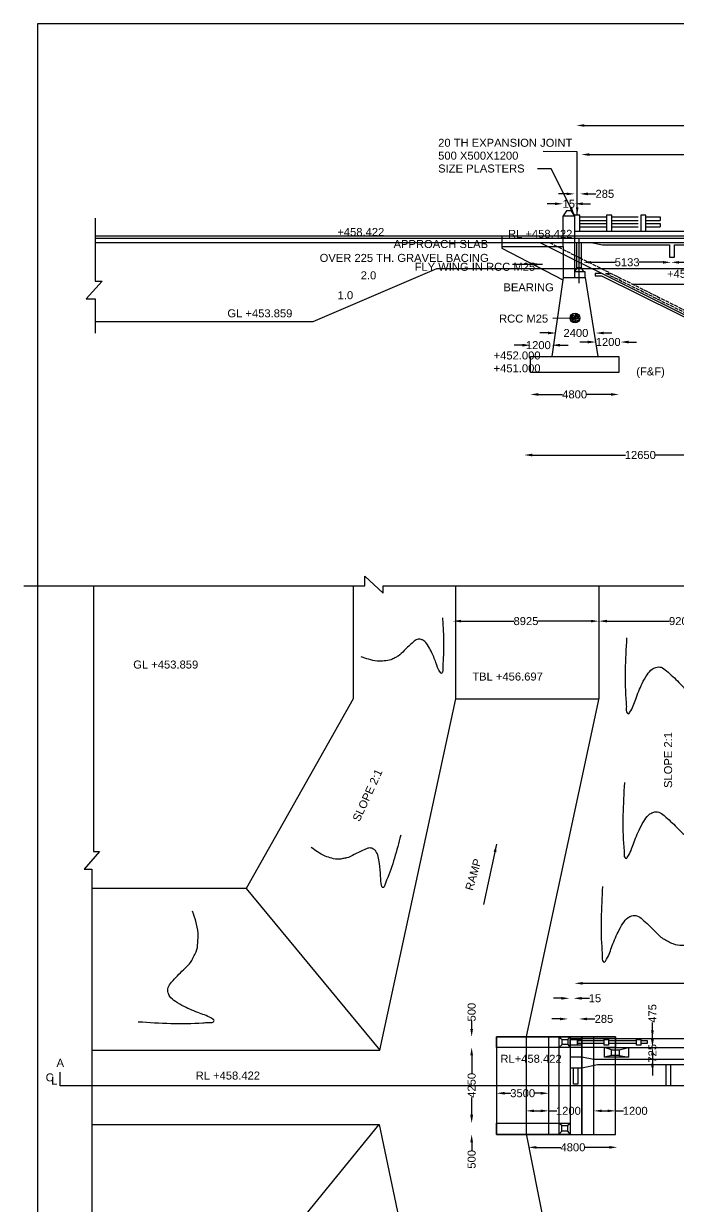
# Model space of a CAD drawing. Header units: millimetres. Extents: x 5124 to 2388300, y 2311 to 44316435.
# Drawn here: x 2378708 to 2380752, y 44312740 to 44316435 of the extents above; entities that cross this region are included whole.
import ezdxf

# ---------------------------------------------------------------- set-up
doc = ezdxf.new("R2010")
doc.units = ezdxf.units.MM
doc.header["$MEASUREMENT"] = 0
doc.linetypes.add('ACAD_ISO02W100', pattern=[15, 12, -3])
doc.layers.add('DRAWING', color=2, linetype='Continuous')
doc.layers.add('TEXT', color=7, linetype='Continuous')
doc.styles.get("Standard").update_dxf_attribs({"font": 'arial.ttf', "height": 25})
doc.dimstyles.get("Standard").update_dxf_attribs({"dimtxt": 25, "dimasz": 25, "dimexe": 0.18, "dimexo": 0.0625, "dimgap": 0.09, "dimtad": 0, "dimdec": 0, "dimzin": 0, "dimdsep": 46, "dimtxsty": 'Standard', "dimcen": 0.09, "dimse1": 1, "dimse2": 1, "dimadec": 0, "dimazin": 0, "dimtfac": 1, "dimtdec": 0, "dimtofl": 0, "dimtmove": 0, "dimatfit": 3, "dimfxl": 1, "dimtolj": 1, "dimtzin": 0, "dimarcsym": 0})

# ---------------------------------------------------------------- blocks, each defined once
blk = doc.blocks.new('*D53')
at = {"layer": 'Defpoints', "color": 0, "transparency": 16777216}
for p in [(2380290, 44315345.7), (2380566.8, 44315345.7), (2380566.8, 44315277)]:
    blk.add_point(p, dxfattribs=at)
at = {"layer": 'TEXT', "color": 0, "lineweight": -2, "transparency": 16777216}
for p, q in [((2380315, 44315277), (2380390.5, 44315277)), ((2380541.8, 44315277), (2380466.3, 44315277))]:
    blk.add_line(p, q, dxfattribs=at)
at = {"layer": 'TEXT', "color": 0, "transparency": 16777216}
for points in [[(2380315, 44315281.1), (2380315, 44315272.8), (2380290, 44315277)], [(2380541.8, 44315281.1), (2380541.8, 44315272.8), (2380566.8, 44315277)]]:
    blk.add_solid(points, dxfattribs=at)
at = {"layer": 'TEXT', "color": 0, "transparency": 16777216, "insert": (2380428.4, 44315277), "char_height": 25, "attachment_point": 5}
blk.add_mtext('\\A1;4800', dxfattribs=at)
blk = doc.blocks.new('*D54')
at = {"layer": 'Defpoints', "color": 0, "transparency": 16777216}
for p in [(2380357.6, 44315430.8), (2380290, 44315395.5), (2380357.6, 44315395.9)]:
    blk.add_point(p, dxfattribs=at)
at = {"layer": 'TEXT', "color": 0, "lineweight": -2, "transparency": 16777216}
for p, q in [((2380265, 44315430.8), (2380240, 44315430.8)), ((2380382.6, 44315430.8), (2380407.6, 44315430.8))]:
    blk.add_line(p, q, dxfattribs=at)
at = {"layer": 'TEXT', "color": 0, "transparency": 16777216}
for points in [[(2380265, 44315435), (2380265, 44315426.6), (2380290, 44315430.8)], [(2380382.6, 44315435), (2380382.6, 44315426.6), (2380357.6, 44315430.8)]]:
    blk.add_solid(points, dxfattribs=at)
at = {"layer": 'TEXT', "color": 0, "transparency": 16777216, "insert": (2380315, 44315430.8), "char_height": 25, "attachment_point": 5}
blk.add_mtext('\\A1;1200', dxfattribs=at)
blk = doc.blocks.new('*D55')
at = {"layer": 'Defpoints', "color": 0, "transparency": 16777216}
for p in [(2380494.4, 44315468.9), (2380370.1, 44315428.7), (2380494.4, 44315432.8)]:
    blk.add_point(p, dxfattribs=at)
at = {"layer": 'TEXT', "color": 0, "lineweight": -2, "transparency": 16777216}
for p, q in [((2380345.1, 44315468.9), (2380320.1, 44315468.9)), ((2380519.4, 44315468.9), (2380544.4, 44315468.9))]:
    blk.add_line(p, q, dxfattribs=at)
at = {"layer": 'TEXT', "color": 0, "transparency": 16777216}
for points in [[(2380345.1, 44315473), (2380345.1, 44315464.7), (2380370.1, 44315468.9)], [(2380519.4, 44315473), (2380519.4, 44315464.7), (2380494.4, 44315468.9)]]:
    blk.add_solid(points, dxfattribs=at)
at = {"layer": 'TEXT', "color": 0, "transparency": 16777216, "insert": (2380432.3, 44315468.9), "char_height": 25, "attachment_point": 5}
blk.add_mtext('\\A1;2400', dxfattribs=at)
blk = doc.blocks.new('*D56')
at = {"layer": 'Defpoints', "color": 0, "transparency": 16777216}
for p in [(2380494.4, 44315432.8), (2380571.5, 44315440.7), (2380571.5, 44315432.4)]:
    blk.add_point(p, dxfattribs=at)
at = {"layer": 'TEXT', "color": 0, "lineweight": -2, "transparency": 16777216}
for p, q in [((2380469.4, 44315440.7), (2380444.4, 44315440.7)), ((2380596.5, 44315440.7), (2380621.5, 44315440.7))]:
    blk.add_line(p, q, dxfattribs=at)
at = {"layer": 'TEXT', "color": 0, "transparency": 16777216}
for points in [[(2380469.4, 44315444.9), (2380469.4, 44315436.5), (2380494.4, 44315440.7)], [(2380596.5, 44315444.9), (2380596.5, 44315436.5), (2380571.5, 44315440.7)]]:
    blk.add_solid(points, dxfattribs=at)
at = {"layer": 'TEXT', "color": 0, "transparency": 16777216, "insert": (2380533, 44315440.7), "char_height": 25, "attachment_point": 5}
blk.add_mtext('\\A1;1200', dxfattribs=at)
blk = doc.blocks.new('*D57')
at = {"layer": 'Defpoints', "color": 0, "transparency": 16777216}
for p in [(2380428, 44315872.6), (2380392.3, 44315835.4), (2380428, 44315836.8)]:
    blk.add_point(p, dxfattribs=at)
at = {"layer": 'TEXT', "color": 0, "lineweight": -2, "transparency": 16777216}
for p, q in [((2380367.3, 44315872.6), (2380342.3, 44315872.6)), ((2380453, 44315872.6), (2380478, 44315872.6))]:
    blk.add_line(p, q, dxfattribs=at)
at = {"layer": 'TEXT', "color": 0, "transparency": 16777216}
for points in [[(2380367.3, 44315876.8), (2380367.3, 44315868.5), (2380392.3, 44315872.6)], [(2380453, 44315876.8), (2380453, 44315868.5), (2380428, 44315872.6)]]:
    blk.add_solid(points, dxfattribs=at)
at = {"layer": 'TEXT', "color": 0, "transparency": 16777216, "insert": (2380410.1, 44315872.6), "char_height": 25, "attachment_point": 5}
blk.add_mtext('\\A1;15', dxfattribs=at)
blk = doc.blocks.new('*D58')
at = {"layer": 'Defpoints', "color": 0, "transparency": 16777216}
for p in [(2380444.6, 44315903.5), (2380428, 44315835.4), (2380444.6, 44315836.8)]:
    blk.add_point(p, dxfattribs=at)
at = {"layer": 'TEXT', "color": 0, "lineweight": -2, "transparency": 16777216}
for p, q in [((2380403, 44315903.5), (2380378, 44315903.5)), ((2380469.6, 44315903.5), (2380494.6, 44315903.5))]:
    blk.add_line(p, q, dxfattribs=at)
at = {"layer": 'TEXT', "color": 0, "transparency": 16777216}
for points in [[(2380403, 44315907.7), (2380403, 44315899.3), (2380428, 44315903.5)], [(2380469.6, 44315907.7), (2380469.6, 44315899.3), (2380444.6, 44315903.5)]]:
    blk.add_solid(points, dxfattribs=at)
at = {"layer": 'TEXT', "color": 0, "transparency": 16777216, "insert": (2380522.6, 44315903.5), "char_height": 25, "attachment_point": 5}
blk.add_mtext('\\A1;285', dxfattribs=at)
blk = doc.blocks.new('*D59')
at = {"layer": 'Defpoints', "color": 0, "transparency": 16777216}
for p in [(2380454.8, 44315692.2), (2380729.6, 44315692.2), (2380729.6, 44315689.7)]:
    blk.add_point(p, dxfattribs=at)
at = {"layer": 'TEXT', "color": 0, "lineweight": -2, "transparency": 16777216}
for p, q in [((2380479.8, 44315689.7), (2380554.8, 44315689.7)), ((2380704.6, 44315689.7), (2380629.6, 44315689.7))]:
    blk.add_line(p, q, dxfattribs=at)
at = {"layer": 'TEXT', "color": 0, "transparency": 16777216}
for points in [[(2380479.8, 44315693.8), (2380479.8, 44315685.5), (2380454.8, 44315689.7)], [(2380704.6, 44315693.8), (2380704.6, 44315685.5), (2380729.6, 44315689.7)]]:
    blk.add_solid(points, dxfattribs=at)
at = {"layer": 'TEXT', "color": 0, "transparency": 16777216, "insert": (2380592.2, 44315689.7), "char_height": 25, "attachment_point": 5}
blk.add_mtext('\\A1;5133', dxfattribs=at)
blk = doc.blocks.new('*D60')
at = {"layer": 'Defpoints', "color": 0, "transparency": 16777216}
for p in [(2380729.6, 44315689.7), (2381022.9, 44315689.7), (2381022.9, 44315689.7)]:
    blk.add_point(p, dxfattribs=at)
at = {"layer": 'TEXT', "color": 0, "lineweight": -2, "transparency": 16777216}
for p, q in [((2380754.6, 44315689.7), (2380838.8, 44315689.7)), ((2380997.9, 44315689.7), (2380913.6, 44315689.7))]:
    blk.add_line(p, q, dxfattribs=at)
at = {"layer": 'TEXT', "color": 0, "transparency": 16777216}
for points in [[(2380754.6, 44315693.8), (2380754.6, 44315685.5), (2380729.6, 44315689.7)], [(2380997.9, 44315693.8), (2380997.9, 44315685.5), (2381022.9, 44315689.7)]]:
    blk.add_solid(points, dxfattribs=at)
at = {"layer": 'TEXT', "color": 0, "transparency": 16777216, "insert": (2380876.2, 44315689.7), "char_height": 25, "attachment_point": 5}
blk.add_mtext('\\A1;5133', dxfattribs=at)
blk = doc.blocks.new('*D67')
at = {"layer": 'Defpoints', "color": 0, "transparency": 16777216}
for p in [(2380434, 44316111.4), (2382227.3, 44316117.3), (2382227.3, 44316111.4)]:
    blk.add_point(p, dxfattribs=at)
at = {"layer": 'TEXT', "color": 0, "lineweight": -2, "transparency": 16777216}
for p, q in [((2380459, 44316117.3), (2381283.6, 44316117.3)), ((2382202.3, 44316117.3), (2381377.8, 44316117.3))]:
    blk.add_line(p, q, dxfattribs=at)
at = {"layer": 'TEXT', "color": 0, "transparency": 16777216}
for points in [[(2380459, 44316121.4), (2380459, 44316113.1), (2380434, 44316117.3)], [(2382202.3, 44316121.4), (2382202.3, 44316113.1), (2382227.3, 44316117.3)]]:
    blk.add_solid(points, dxfattribs=at)
at = {"layer": 'TEXT', "color": 0, "transparency": 16777216, "insert": (2381330.7, 44316117.3), "char_height": 25, "attachment_point": 5}
blk.add_mtext('\\A1;32000', dxfattribs=at)
blk = doc.blocks.new('*D68')
at = {"layer": 'Defpoints', "color": 0, "transparency": 16777216}
for p in [(2380449.4, 44316026.1), (2381319.3, 44316026.4), (2381319.3, 44316026.1)]:
    blk.add_point(p, dxfattribs=at)
at = {"layer": 'TEXT', "color": 0, "lineweight": -2, "transparency": 16777216}
for p, q in [((2380474.4, 44316026.4), (2380838.4, 44316026.4)), ((2381294.3, 44316026.4), (2380930.3, 44316026.4))]:
    blk.add_line(p, q, dxfattribs=at)
at = {"layer": 'TEXT', "color": 0, "transparency": 16777216}
for points in [[(2380474.4, 44316030.6), (2380474.4, 44316022.2), (2380449.4, 44316026.4)], [(2381294.3, 44316030.6), (2381294.3, 44316022.2), (2381319.3, 44316026.4)]]:
    blk.add_solid(points, dxfattribs=at)
at = {"layer": 'TEXT', "color": 0, "transparency": 16777216, "insert": (2380884.3, 44316026.4), "char_height": 25, "attachment_point": 5}
blk.add_mtext('\\A1;15400', dxfattribs=at)
blk = doc.blocks.new('*D76')
at = {"layer": 'Defpoints', "color": 0, "transparency": 16777216}
for p in [(2380270.9, 44315086.6), (2380995.8, 44315087.7), (2380995.8, 44315086.6)]:
    blk.add_point(p, dxfattribs=at)
at = {"layer": 'TEXT', "color": 0, "lineweight": -2, "transparency": 16777216}
for p, q in [((2380295.9, 44315087.7), (2380587.5, 44315087.7)), ((2380970.8, 44315087.7), (2380679.3, 44315087.7))]:
    blk.add_line(p, q, dxfattribs=at)
at = {"layer": 'TEXT', "color": 0, "transparency": 16777216}
for points in [[(2380295.9, 44315091.9), (2380295.9, 44315083.5), (2380270.9, 44315087.7)], [(2380970.8, 44315091.9), (2380970.8, 44315083.5), (2380995.8, 44315087.7)]]:
    blk.add_solid(points, dxfattribs=at)
at = {"layer": 'TEXT', "color": 0, "transparency": 16777216, "insert": (2380633.4, 44315087.7), "char_height": 25, "attachment_point": 5}
blk.add_mtext('\\A1;12650', dxfattribs=at)
blk = doc.blocks.new('*D88')
at = {"layer": 'Defpoints', "color": 0, "transparency": 16777216}
for p in [(2380048.4, 44314578.7), (2380504.2, 44314578.7), (2380504.2, 44314568.7)]:
    blk.add_point(p, dxfattribs=at)
at = {"layer": 'TEXT', "color": 0, "lineweight": -2, "transparency": 16777216}
for p, q in [((2380073.4, 44314568.7), (2380238.8, 44314568.7)), ((2380479.2, 44314568.7), (2380313.8, 44314568.7))]:
    blk.add_line(p, q, dxfattribs=at)
at = {"layer": 'TEXT', "color": 0, "transparency": 16777216}
for points in [[(2380073.4, 44314572.9), (2380073.4, 44314564.6), (2380048.4, 44314568.7)], [(2380479.2, 44314572.9), (2380479.2, 44314564.6), (2380504.2, 44314568.7)]]:
    blk.add_solid(points, dxfattribs=at)
at = {"layer": 'TEXT', "color": 0, "transparency": 16777216, "insert": (2380276.3, 44314568.7), "char_height": 25, "attachment_point": 5}
blk.add_mtext('\\A1;8925', dxfattribs=at)
blk = doc.blocks.new('*D89')
at = {"layer": 'Defpoints', "color": 0, "transparency": 16777216}
for p in [(2380504.2, 44314568.7), (2381019.4, 44314568.7), (2381019.4, 44314568.7)]:
    blk.add_point(p, dxfattribs=at)
at = {"layer": 'TEXT', "color": 0, "lineweight": -2, "transparency": 16777216}
for p, q in [((2380529.2, 44314568.7), (2380724.4, 44314568.7)), ((2380994.4, 44314568.7), (2380799.1, 44314568.7))]:
    blk.add_line(p, q, dxfattribs=at)
at = {"layer": 'TEXT', "color": 0, "transparency": 16777216}
for points in [[(2380529.2, 44314572.9), (2380529.2, 44314564.6), (2380504.2, 44314568.7)], [(2380994.4, 44314572.9), (2380994.4, 44314564.6), (2381019.4, 44314568.7)]]:
    blk.add_solid(points, dxfattribs=at)
at = {"layer": 'TEXT', "color": 0, "transparency": 16777216, "insert": (2380761.8, 44314568.7), "char_height": 25, "attachment_point": 5}
blk.add_mtext('\\A1;9200', dxfattribs=at)
blk = doc.blocks.new('*D93')
at = {"layer": 'Defpoints', "color": 0, "transparency": 16777216}
for p in [(2380428, 44313438.4), (2381301.6, 44313438.4), (2381301.6, 44313437.2)]:
    blk.add_point(p, dxfattribs=at)
at = {"layer": 'TEXT', "color": 0, "lineweight": -2, "transparency": 16777216}
for p, q in [((2380453, 44313437.2), (2380818.9, 44313437.2)), ((2381276.6, 44313437.2), (2380910.7, 44313437.2))]:
    blk.add_line(p, q, dxfattribs=at)
at = {"layer": 'TEXT', "color": 0, "transparency": 16777216}
for points in [[(2380453, 44313441.3), (2380453, 44313433), (2380428, 44313437.2)], [(2381276.6, 44313441.3), (2381276.6, 44313433), (2381301.6, 44313437.2)]]:
    blk.add_solid(points, dxfattribs=at)
at = {"layer": 'TEXT', "color": 0, "transparency": 16777216, "insert": (2380864.8, 44313437.2), "char_height": 25, "attachment_point": 5}
blk.add_mtext('\\A1;15400', dxfattribs=at)
blk = doc.blocks.new('*D96')
at = {"layer": 'Defpoints', "color": 0, "transparency": 16777216}
for p in [(2380106.8, 44313269.6), (2380184.6, 44313269.6), (2380184.6, 44313237.2)]:
    blk.add_point(p, dxfattribs=at)
at = {"layer": 'TEXT', "color": 0, "lineweight": -2, "transparency": 16777216}
for p, q in [((2380106.8, 44313294.6), (2380106.8, 44313319.6)), ((2380106.8, 44313212.2), (2380106.8, 44313187.2))]:
    blk.add_line(p, q, dxfattribs=at)
at = {"layer": 'TEXT', "color": 0, "transparency": 16777216}
for points in [[(2380102.6, 44313294.6), (2380111, 44313294.6), (2380106.8, 44313269.6)], [(2380102.6, 44313212.2), (2380111, 44313212.2), (2380106.8, 44313237.2)]]:
    blk.add_solid(points, dxfattribs=at)
at = {"layer": 'TEXT', "color": 0, "transparency": 16777216, "insert": (2380106.8, 44313347.2), "char_height": 25, "attachment_point": 5, "rotation": 90}
blk.add_mtext('\\A1;500', dxfattribs=at)
blk = doc.blocks.new('*D97')
at = {"layer": 'Defpoints', "color": 0, "transparency": 16777216}
for p in [(2380184.6, 44313237.2), (2380106.8, 44312999.8), (2380184.6, 44312999.8)]:
    blk.add_point(p, dxfattribs=at)
at = {"layer": 'TEXT', "color": 0, "lineweight": -2, "transparency": 16777216}
for p, q in [((2380106.8, 44313212.2), (2380106.8, 44313156.4)), ((2380106.8, 44313024.8), (2380106.8, 44313080.6))]:
    blk.add_line(p, q, dxfattribs=at)
at = {"layer": 'TEXT', "color": 0, "transparency": 16777216}
for points in [[(2380102.6, 44313212.2), (2380111, 44313212.2), (2380106.8, 44313237.2)], [(2380102.6, 44313024.8), (2380111, 44313024.8), (2380106.8, 44312999.8)]]:
    blk.add_solid(points, dxfattribs=at)
at = {"layer": 'TEXT', "color": 0, "transparency": 16777216, "insert": (2380106.8, 44313118.5), "char_height": 25, "attachment_point": 5, "rotation": 90}
blk.add_mtext('\\A1;4250', dxfattribs=at)
blk = doc.blocks.new('*D98')
at = {"layer": 'Defpoints', "color": 0, "transparency": 16777216}
for p in [(2380184.6, 44313001.8), (2380106.8, 44312965), (2380184.6, 44312965)]:
    blk.add_point(p, dxfattribs=at)
at = {"layer": 'TEXT', "color": 0, "lineweight": -2, "transparency": 16777216}
for p, q in [((2380106.8, 44313026.8), (2380106.8, 44313051.8)), ((2380106.8, 44312940), (2380106.8, 44312915))]:
    blk.add_line(p, q, dxfattribs=at)
at = {"layer": 'TEXT', "color": 0, "transparency": 16777216}
for points in [[(2380102.6, 44313026.8), (2380111, 44313026.8), (2380106.8, 44313001.8)], [(2380102.6, 44312940), (2380111, 44312940), (2380106.8, 44312965)]]:
    blk.add_solid(points, dxfattribs=at)
at = {"layer": 'TEXT', "color": 0, "transparency": 16777216, "insert": (2380106.8, 44312887.3), "char_height": 25, "attachment_point": 5, "rotation": 90}
blk.add_mtext('\\A1;500', dxfattribs=at)
blk = doc.blocks.new('*D99')
at = {"layer": 'Defpoints', "color": 0, "transparency": 16777216}
for p in [(2380184.6, 44313093.8), (2380347.6, 44313093.8), (2380347.6, 44313093.8)]:
    blk.add_point(p, dxfattribs=at)
at = {"layer": 'TEXT', "color": 0, "lineweight": -2, "transparency": 16777216}
for p, q in [((2380209.6, 44313093.8), (2380228.8, 44313093.8)), ((2380322.6, 44313093.8), (2380303.5, 44313093.8))]:
    blk.add_line(p, q, dxfattribs=at)
at = {"layer": 'TEXT', "color": 0, "transparency": 16777216}
for points in [[(2380209.6, 44313097.9), (2380209.6, 44313089.6), (2380184.6, 44313093.8)], [(2380322.6, 44313097.9), (2380322.6, 44313089.6), (2380347.6, 44313093.8)]]:
    blk.add_solid(points, dxfattribs=at)
at = {"layer": 'TEXT', "color": 0, "transparency": 16777216, "insert": (2380266.1, 44313093.8), "char_height": 25, "attachment_point": 5}
blk.add_mtext('\\A1;3500', dxfattribs=at)
blk = doc.blocks.new('*D100')
at = {"layer": 'Defpoints', "color": 0, "transparency": 16777216}
for p in [(2380276.6, 44313038.7), (2380347.6, 44313038.7), (2380347.6, 44313038.7)]:
    blk.add_point(p, dxfattribs=at)
at = {"layer": 'TEXT', "color": 0, "lineweight": -2, "transparency": 16777216}
for p, q in [((2380301.6, 44313038.7), (2380322.6, 44313038.7)), ((2380347.6, 44313038.7), (2380372.6, 44313038.7))]:
    blk.add_line(p, q, dxfattribs=at)
at = {"layer": 'TEXT', "color": 0, "transparency": 16777216}
for points in [[(2380301.6, 44313042.9), (2380301.6, 44313034.6), (2380276.6, 44313038.7)], [(2380322.6, 44313042.9), (2380322.6, 44313034.6), (2380347.6, 44313038.7)]]:
    blk.add_solid(points, dxfattribs=at)
at = {"layer": 'TEXT', "color": 0, "transparency": 16777216, "insert": (2380408.8, 44313038.7), "char_height": 25, "attachment_point": 5}
blk.add_mtext('\\A1;1200', dxfattribs=at)
blk = doc.blocks.new('*D101')
at = {"layer": 'Defpoints', "color": 0, "transparency": 16777216}
for p in [(2380487.9, 44313038.7), (2380556.2, 44313038.7), (2380556.2, 44313038.7)]:
    blk.add_point(p, dxfattribs=at)
at = {"layer": 'TEXT', "color": 0, "lineweight": -2, "transparency": 16777216}
for p, q in [((2380512.9, 44313038.7), (2380531.2, 44313038.7)), ((2380556.2, 44313038.7), (2380581.2, 44313038.7))]:
    blk.add_line(p, q, dxfattribs=at)
at = {"layer": 'TEXT', "color": 0, "transparency": 16777216}
for points in [[(2380512.9, 44313042.9), (2380512.9, 44313034.6), (2380487.9, 44313038.7)], [(2380531.2, 44313042.9), (2380531.2, 44313034.6), (2380556.2, 44313038.7)]]:
    blk.add_solid(points, dxfattribs=at)
at = {"layer": 'TEXT', "color": 0, "transparency": 16777216, "insert": (2380617.4, 44313038.7), "char_height": 25, "attachment_point": 5}
blk.add_mtext('\\A1;1200', dxfattribs=at)
blk = doc.blocks.new('*D102')
at = {"layer": 'Defpoints', "color": 0, "transparency": 16777216}
for p in [(2380284.1, 44312928.8), (2380561.8, 44312928.8), (2380561.8, 44312924.8)]:
    blk.add_point(p, dxfattribs=at)
at = {"layer": 'TEXT', "color": 0, "lineweight": -2, "transparency": 16777216}
for p, q in [((2380309.1, 44312924.8), (2380385.1, 44312924.8)), ((2380536.8, 44312924.8), (2380460.9, 44312924.8))]:
    blk.add_line(p, q, dxfattribs=at)
at = {"layer": 'TEXT', "color": 0, "transparency": 16777216}
for points in [[(2380309.1, 44312928.9), (2380309.1, 44312920.6), (2380284.1, 44312924.8)], [(2380536.8, 44312928.9), (2380536.8, 44312920.6), (2380561.8, 44312924.8)]]:
    blk.add_solid(points, dxfattribs=at)
at = {"layer": 'TEXT', "color": 0, "transparency": 16777216, "insert": (2380423, 44312924.8), "char_height": 25, "attachment_point": 5}
blk.add_mtext('\\A1;4800', dxfattribs=at)
blk = doc.blocks.new('*D139')
at = {"layer": 'Defpoints', "color": 0, "transparency": 16777216}
for p in [(2380407.4, 44313372.7), (2380441.8, 44313372.2), (2380441.8, 44313325.9)]:
    blk.add_point(p, dxfattribs=at)
at = {"layer": 'TEXT', "color": 0, "lineweight": -2, "transparency": 16777216}
for p, q in [((2380382.4, 44313325.9), (2380357.4, 44313325.9)), ((2380466.8, 44313325.9), (2380491.8, 44313325.9))]:
    blk.add_line(p, q, dxfattribs=at)
at = {"layer": 'TEXT', "color": 0, "transparency": 16777216}
for points in [[(2380382.4, 44313330), (2380382.4, 44313321.7), (2380407.4, 44313325.9)], [(2380466.8, 44313330), (2380466.8, 44313321.7), (2380441.8, 44313325.9)]]:
    blk.add_solid(points, dxfattribs=at)
at = {"layer": 'TEXT', "color": 0, "transparency": 16777216, "insert": (2380519.8, 44313325.9), "char_height": 25, "attachment_point": 5}
blk.add_mtext('\\A1;285', dxfattribs=at)
blk = doc.blocks.new('*D140')
at = {"layer": 'Defpoints', "color": 0, "transparency": 16777216}
for p in [(2380412.2, 44313392.3), (2380424.8, 44313391.2), (2380424.8, 44313390.4)]:
    blk.add_point(p, dxfattribs=at)
at = {"layer": 'TEXT', "color": 0, "lineweight": -2, "transparency": 16777216}
for p, q in [((2380387.2, 44313390.4), (2380362.2, 44313390.4)), ((2380449.8, 44313390.4), (2380474.8, 44313390.4))]:
    blk.add_line(p, q, dxfattribs=at)
at = {"layer": 'TEXT', "color": 0, "transparency": 16777216}
for points in [[(2380387.2, 44313394.6), (2380387.2, 44313386.2), (2380412.2, 44313390.4)], [(2380449.8, 44313394.6), (2380449.8, 44313386.2), (2380424.8, 44313390.4)]]:
    blk.add_solid(points, dxfattribs=at)
at = {"layer": 'TEXT', "color": 0, "transparency": 16777216, "insert": (2380491.7, 44313390.4), "char_height": 25, "attachment_point": 5}
blk.add_mtext('\\A1;15', dxfattribs=at)
blk = doc.blocks.new('*D142')
at = {"layer": 'Defpoints', "color": 0, "transparency": 16777216}
for p in [(2380671.2, 44313264.9), (2380671.2, 44313264.9), (2380671.2, 44313237.2)]:
    blk.add_point(p, dxfattribs=at)
at = {"layer": 'TEXT', "color": 0, "lineweight": -2, "transparency": 16777216}
for p, q in [((2380671.2, 44313289.9), (2380671.2, 44313314.9)), ((2380671.2, 44313212.2), (2380671.2, 44313187.2))]:
    blk.add_line(p, q, dxfattribs=at)
at = {"layer": 'TEXT', "color": 0, "transparency": 16777216}
for points in [[(2380667, 44313289.9), (2380675.4, 44313289.9), (2380671.2, 44313264.9)], [(2380667, 44313212.2), (2380675.4, 44313212.2), (2380671.2, 44313237.2)]]:
    blk.add_solid(points, dxfattribs=at)
at = {"layer": 'TEXT', "color": 0, "transparency": 16777216, "insert": (2380671.2, 44313343.2), "char_height": 25, "attachment_point": 5, "rotation": 90}
blk.add_mtext('\\A1;475', dxfattribs=at)
blk = doc.blocks.new('*D143')
at = {"layer": 'Defpoints', "color": 0, "transparency": 16777216}
for p in [(2380671.2, 44313237.2), (2380671.2, 44313199.7), (2380671.2, 44313199.7)]:
    blk.add_point(p, dxfattribs=at)
at = {"layer": 'TEXT', "color": 0, "lineweight": -2, "transparency": 16777216}
for p, q in [((2380671.2, 44313262.2), (2380671.2, 44313287.2)), ((2380671.2, 44313174.7), (2380671.2, 44313149.7))]:
    blk.add_line(p, q, dxfattribs=at)
at = {"layer": 'TEXT', "color": 0, "transparency": 16777216}
for points in [[(2380667, 44313262.2), (2380675.4, 44313262.2), (2380671.2, 44313237.2)], [(2380667, 44313174.7), (2380675.4, 44313174.7), (2380671.2, 44313199.7)]]:
    blk.add_solid(points, dxfattribs=at)
at = {"layer": 'TEXT', "color": 0, "transparency": 16777216, "insert": (2380671.2, 44313218.5), "char_height": 25, "attachment_point": 5, "rotation": 90}
blk.add_mtext('\\A1;725', dxfattribs=at)

msp = doc.modelspace()

# ---------------------------------------------------------------- hatches: boundary and pattern name
at = {"layer": 'TEXT'}
h = msp.add_hatch(dxfattribs=at)
h.set_pattern_fill('AR-CONC', color=0, scale=1.75)
h.set_pattern_definition([(50, (-1801.234, -12.762), (12.5520531955, -1.0981623622), [1.3125, -14.4375]), (355, (-1801.234, -12.762), (-2.4281483382, 13.1633623398), [1.05, -11.55]), (100.45144446, (-1800.188, -12.854), (10.1239048177, 12.065199842), [1.11545336, -12.26998696]), (46.1842, (-1801.234, -9.262), (18.676723287, -2.896587414), [1.96875, -21.65625]), (96.63563549, (-1799.678, -9.504), (16.356584049, 17.0470755136), [1.673180985, -18.4049908]), (351.18416399, (-1801.234, -9.262), (16.3565840385, 17.047075505), [1.575, -17.3250000175]), (21, (-1799.484, -10.137), (10.445873412, -7.0458305866), [1.3125, -14.4375]), (326, (-1799.484, -10.137), (4.2580183086, 12.6901257883), [1.05, -11.55]), (71.45144474, (-1798.614, -10.724), (14.7038915928, 5.644295174), [1.115453325, -12.26998696]), (37.5, (-1801.234, -12.762), (0.21279746805, 5.82564244205), [0, -11.41, 0, -11.725, 0, -11.59375]), (7.5, (-1801.234, -12.762), (4.6037169052, 6.9022049579), [0, -6.685, 0, -11.1475, 0, -4.41875]), (327.5, (-1805.1367, -12.762), (9.341892633, -0.39471025535), [0, -4.375, 0, -13.65, 0, -18.1125]), (317.5, (-1806.887, -12.762), (10.2057579635, 1.7518371908), [0, -5.6875, 0, -9.065, 0, -12.8625])])
h.paths.add_polyline_path([(2380444.5, 44315515.7, 1), (2380414.4, 44315515.7, 1)])

# ---------------------------------------------------------------- linework, layer by layer
msp.add_lwpolyline([(2378752.6, 44316435.3), (2388300, 44316435.3), (2388300, 44310129.1), (2378752.6, 44310129.1)], close=True)
at = {"layer": 'DRAWING', "color": 0}
for points in [[(2378931.1, 44315828), (2378931.1, 44315631.1), (2378953.2, 44315631.1), (2378903.6, 44315576.1), (2378931.1, 44315576.1), (2378931.1, 44315468.1)], [(2380201.1, 44315772), (2380201.1, 44315739.6), (2380392.3, 44315739.6), (2380392.3, 44315835.4)], [(2380392.3, 44315835.4), (2380428, 44315835.4), (2380418, 44315850.6), (2380402.4, 44315850.6), (2380392.3, 44315835.4)], [(2380428, 44315835.4), (2380428, 44315642.7)], [(2380444.6, 44315831.7), (2380527.4, 44315831.7)], [(2380544, 44315831.7), (2380626.8, 44315831.7)], [(2380651.1, 44315831.7), (2380695.7, 44315831.7)], [(2380695.7, 44315831.7), (2380695.7, 44315820.4)], [(2380444.6, 44315820.4), (2380527.4, 44315820.4)], [(2380444.6, 44315811.3), (2380527.4, 44315811.3)], [(2380444.6, 44315801), (2380527.4, 44315801)], [(2380544, 44315820.4), (2380626.8, 44315820.4)], [(2380544, 44315811.3), (2380626.8, 44315811.3)], [(2380544, 44315801), (2380626.8, 44315801)], [(2380651.1, 44315820.4), (2380695.7, 44315820.4)], [(2380651.1, 44315811.3), (2380695.7, 44315811.3)], [(2380651.1, 44315801), (2380695.7, 44315801)], [(2380695.7, 44315811.3), (2380695.7, 44315801)], [(2378931.1, 44315772), (2383562.7, 44315772)], [(2378931.1, 44315765.1), (2382453.7, 44315765.1)], [(2380428, 44315787.1), (2381314.2, 44315787.1)], [(2380442.2, 44315624.4), (2380442.2, 44315765.1)], [(2378931.1, 44315751.3), (2382453.7, 44315751.3)], [(2380201.1, 44315739.6), (2380201.1, 44315734), (2380391.2, 44315634.5)], [(2380320, 44315751.3), (2380994.3, 44315415.6), (2381654, 44315415.6), (2382327.6, 44315751.3)], [(2380392.3, 44315739.6), (2380392.3, 44315642.7), (2380357.6, 44315395.9)], [(2380434.8, 44315672.5), (2380434.8, 44315751.3)], [(2380450.2, 44315672.5), (2380450.2, 44315751.3)], [(2380480.1, 44315751.3), (2380515.4, 44315744.2), (2380725, 44315744.2), (2380725, 44315706.2), (2380739.6, 44315706.2), (2380739.6, 44315744.2), (2381009.4, 44315744.2), (2381009.4, 44315709.3), (2381025.1, 44315709.3), (2381025.1, 44315744.2), (2381235.3, 44315744.2), (2381276.6, 44315751.3)], [(2378931.1, 44315505.3), (2379612, 44315505.3), (2379998.4, 44315670.9), (2382488.5, 44315670.9)], [(2380392.3, 44315642.7), (2380461.4, 44315642.7), (2380500.3, 44315395.5)], [(2380456.8, 44315659.7), (2380450.2, 44315672.5), (2380434.8, 44315672.5), (2380428, 44315659.7)], [(2380461.4, 44315642.7), (2380461.4, 44315659.7), (2380428, 44315659.7)], [(2380513.6, 44315654.9), (2380492.2, 44315654.9), (2380492.2, 44315647.9), (2380512.5, 44315647.9), (2380993, 44315409.3), (2381654.4, 44315409.3), (2382137.7, 44315650.7), (2382156.8, 44315650.7), (2382156.8, 44315657.5), (2382139.4, 44315657.5)], [(2380608.7, 44315621.8), (2382040.5, 44315621.7)], [(2378708, 44314678.5), (2379773.5, 44314678.5), (2379773.5, 44314708.9), (2379830.4, 44314656.6), (2379830.4, 44314678.5), (2381302, 44314678.5), (2381302, 44314708.6), (2381354.7, 44314659.2), (2381354.7, 44314678.5), (2383135.3, 44314678.5), (2383135.3, 44314706.3), (2383186.1, 44314660.4), (2383186.1, 44314678.5), (2383555.3, 44314678.5), (2383752.3, 44314678.5)], [(2378926.5, 44314678.5), (2378926.5, 44313849.4), (2378945.1, 44313849.4), (2378896.7, 44313794.1), (2378921.1, 44313794.1), (2378921.1, 44311410.3)], [(2379737.2, 44314678.5), (2379737.2, 44314326.5), (2379402.8, 44313733.8), (2378921.1, 44313733.8)], [(2378921.1, 44313228.8), (2379820.5, 44313228.8), (2380057.1, 44314326.3), (2380057.1, 44314678.5)], [(2380504.2, 44314678.5), (2380504.2, 44314327.7), (2380276.6, 44313271.1), (2380276.6, 44312967.1), (2380485.9, 44311908.9), (2380485.9, 44311582.7)], [(2380057.1, 44314326.3), (2380504.2, 44314326.3)], [(2379402.8, 44313733.8), (2379820.5, 44313228.8)], [(2380379, 44313269.6), (2380388.9, 44313261.9)], [(2380388.9, 44313245.7), (2380379, 44313237.2)], [(2380406.7, 44313261.9), (2380414.8, 44313269.6)], [(2380406.7, 44313245.7), (2380414.8, 44313237.2)], [(2380414.8, 44313264.9), (2382207.7, 44313264.9)], [(2380437.6, 44313258.5), (2380520.2, 44313258.5)], [(2380520.2, 44313249.1), (2380437.6, 44313249.1)], [(2380534, 44313258.5), (2380621.4, 44313258.5)], [(2380621.4, 44313249.1), (2380534, 44313249.1)], [(2380635.1, 44313258.5), (2380654.5, 44313258.5), (2380654.5, 44313249.1), (2380635.1, 44313249.1)], [(2380414.8, 44313207.7), (2380451.3, 44313207.7), (2380487.9, 44313199.9), (2381227.9, 44313199.9), (2381267.1, 44313209.1), (2381353.4, 44313209.1), (2381399.2, 44313197.6), (2382122.4, 44313197.6), (2382170.9, 44313209.3), (2382208.5, 44313209.3)], [(2380543.9, 44313229.8), (2380521.3, 44313237.2)], [(2380543.9, 44313212.2), (2380521.3, 44313206.7)], [(2380567.3, 44313229.8), (2380596.7, 44313237.2)], [(2380567.3, 44313212.2), (2380596.7, 44313206.7)], [(2380596.7, 44313237.2), (2382437.9, 44313237.2)], [(2380414.8, 44313173.5), (2380451.3, 44313173.5), (2380499.9, 44313183.9), (2381227.6, 44313183.9), (2381266.8, 44313173.3), (2381353, 44313173.3), (2381397.7, 44313183.3), (2382131.7, 44313183.3), (2382170.7, 44313173.7), (2382208.6, 44313173.7)], [(2383638.4, 44313116.5), (2378821.5, 44313116.5), (2378821.5, 44313159.6)], [(2378921.1, 44312995.9), (2379818.3, 44312995.9), (2380046.3, 44311910), (2380046.3, 44311582.7)], [(2378921.1, 44312480.9), (2379398.3, 44312480.9), (2379818.3, 44312995.9)], [(2380388.4, 44312992.6), (2380379, 44312999.8)], [(2380405.6, 44312992.6), (2380414.8, 44312999.8)], [(2380388.4, 44312975.4), (2380379, 44312965)], [(2380405.6, 44312975.4), (2380414.8, 44312965)]]:
    msp.add_lwpolyline(points, dxfattribs=at)
for points in [[(2380428, 44315787.1), (2380444.6, 44315787.1), (2380444.6, 44315836.8), (2380428, 44315836.8)], [(2380527.4, 44315787.1), (2380544, 44315787.1), (2380544, 44315836.8), (2380527.4, 44315836.8)], [(2380634.5, 44315787.1), (2380651.1, 44315787.1), (2380651.1, 44315836.8), (2380634.5, 44315836.8)], [(2380290, 44315395.5), (2380566.8, 44315395.5), (2380566.8, 44315345.7), (2380290, 44315345.7)], [(2380184.6, 44312965), (2380556.2, 44312965), (2380556.2, 44313269.6), (2380184.6, 44313269.6)], [(2380184.6, 44313269.6), (2380556.2, 44313269.6), (2380556.2, 44313237.2), (2380184.6, 44313237.2)], [(2380347.6, 44313269.6), (2380379, 44313269.6), (2380379, 44312965), (2380347.6, 44312965)], [(2380388.9, 44313261.9), (2380406.7, 44313261.9), (2380406.7, 44313245.7), (2380388.9, 44313245.7)], [(2380414.8, 44312965), (2380451.3, 44312965), (2380451.3, 44313269.6), (2380414.8, 44313269.6)], [(2380414.8, 44313262.1), (2380437.6, 44313262.1), (2380437.6, 44313244.1), (2380414.8, 44313244.1)], [(2380437.6, 44313262.1), (2380451.3, 44313262.1), (2380451.3, 44313244.1), (2380437.6, 44313244.1)], [(2380451.3, 44312965), (2380487.9, 44312965), (2380487.9, 44313269.6), (2380451.3, 44313269.6)], [(2380520.2, 44313262.1), (2380534, 44313262.1), (2380534, 44313244.1), (2380520.2, 44313244.1)], [(2380621.4, 44313262.1), (2380635.1, 44313262.1), (2380635.1, 44313244.1), (2380621.4, 44313244.1)], [(2380521.3, 44313237.2), (2380596.7, 44313237.2), (2380596.7, 44313206.7), (2380521.3, 44313206.7)], [(2380543.9, 44313229.8), (2380567.3, 44313229.8), (2380567.3, 44313212.2), (2380543.9, 44313212.2)], [(2380425.1, 44313173.5), (2380438.4, 44313173.5), (2380438.4, 44313121.9), (2380425.1, 44313121.9)], [(2380713.8, 44313183.9), (2380727.6, 44313183.9), (2380727.6, 44313116.5), (2380713.8, 44313116.5)], [(2380184.6, 44312999.8), (2380414.8, 44312999.8), (2380414.8, 44312965), (2380184.6, 44312965)], [(2380388.4, 44312992.6), (2380405.6, 44312992.6), (2380405.6, 44312975.4), (2380388.4, 44312975.4)]]:
    msp.add_lwpolyline(points, close=True, dxfattribs=at)
at = {"layer": 'DRAWING', "color": 0, "linetype": 'ACAD_ISO02W100'}
for points in [[(2380349.7, 44315751.3), (2381021.1, 44315415.6)], [(2381007, 44315415.6), (2380525.3, 44315655), (2380542.3, 44315655)]]:
    msp.add_lwpolyline(points, dxfattribs=at)
at = {"layer": 'DRAWING', "color": 0}
for points in [[(2380015.8, 44314579.2), (2380017.1, 44314431.3), (2380016.5, 44314418.8), (2380014.4, 44314407.2), (2380011.8, 44314405.5), (2380009.1, 44314407.9), (2379995.1, 44314439), (2379980.2, 44314474.5), (2379969, 44314494.4), (2379957.3, 44314507.6), (2379948.8, 44314511.5), (2379937, 44314511.6), (2379924.8, 44314503.7), (2379896.2, 44314476.8), (2379876.9, 44314459.3), (2379866.5, 44314453.8), (2379854.8, 44314447.9), (2379833.8, 44314444.4), (2379811.7, 44314444.1), (2379784.9, 44314449.4), (2379762, 44314456.8)], [(2380590.5, 44314516.6), (2380588.9, 44314314.9), (2380589.7, 44314297.7), (2380592.5, 44314281.9), (2380596.2, 44314279.6), (2380599.8, 44314282.9), (2380618.9, 44314325.4), (2380639.2, 44314373.8), (2380654.5, 44314401), (2380670.5, 44314418.9), (2380682, 44314424.3), (2380698.2, 44314424.4), (2380714.8, 44314413.7), (2380753.9, 44314377), (2380780.2, 44314353.1), (2380794.4, 44314345.7), (2380810.3, 44314337.5), (2380839.1, 44314332.8), (2380869.3, 44314332.4), (2380905.8, 44314339.7), (2380937.1, 44314349.9)], [(2380583.5, 44314064.1), (2380582, 44313862.3), (2380582.8, 44313845.2), (2380585.6, 44313829.3), (2380589.2, 44313827.1), (2380592.8, 44313830.4), (2380611.9, 44313872.8), (2380632.3, 44313921.2), (2380647.6, 44313948.4), (2380663.6, 44313966.4), (2380675.1, 44313971.8), (2380691.2, 44313971.9), (2380707.8, 44313961.1), (2380747, 44313924.4), (2380773.2, 44313900.6), (2380787.5, 44313893.1), (2380803.4, 44313885), (2380832.1, 44313880.3), (2380862.3, 44313879.9), (2380898.9, 44313887.1), (2380930.1, 44313897.3)], [(2379885.3, 44313900.2), (2379841.1, 44313759.1), (2379836.6, 44313747.3), (2379831.1, 44313736.9), (2379828.1, 44313736.1), (2379826.3, 44313739.3), (2379822.5, 44313773.2), (2379819.2, 44313811.5), (2379814.7, 44313833.9), (2379807.6, 44313850), (2379800.7, 44313856.3), (2379789.5, 44313860.1), (2379775.5, 44313856.3), (2379740, 44313839.5), (2379716.3, 44313828.8), (2379704.7, 44313826.8), (2379691.7, 44313824.7), (2379670.6, 44313827.9), (2379649.5, 44313834.4), (2379625.6, 44313847.6), (2379606.1, 44313861.7)], [(2380515.3, 44313740.2), (2380513.7, 44313538.4), (2380514.5, 44313521.2), (2380517.3, 44313505.4), (2380521, 44313503.1), (2380524.6, 44313506.5), (2380543.6, 44313548.9), (2380564, 44313597.3), (2380579.3, 44313624.5), (2380595.3, 44313642.5), (2380606.8, 44313647.8), (2380623, 44313648), (2380639.5, 44313637.2), (2380678.7, 44313600.5), (2380705, 44313576.7), (2380719.2, 44313569.2), (2380735.1, 44313561.1), (2380763.9, 44313556.4), (2380794.1, 44313556), (2380830.6, 44313563.2), (2380861.9, 44313573.4)], [(2379065.8, 44313317.2), (2379267.5, 44313313.9), (2379284.7, 44313314.6), (2379300.6, 44313317.2), (2379302.9, 44313320.9), (2379299.6, 44313324.5), (2379257.3, 44313344), (2379209.1, 44313364.7), (2379182, 44313380.2), (2379164.2, 44313396.4), (2379158.9, 44313408), (2379158.9, 44313424.1), (2379169.8, 44313440.6), (2379206.8, 44313479.5), (2379230.9, 44313505.5), (2379238.5, 44313519.7), (2379246.8, 44313535.5), (2379251.7, 44313564.2), (2379252.4, 44313594.4), (2379245.5, 44313631), (2379235.6, 44313662.4)]]:
    msp.add_spline(points, degree=3, dxfattribs=at)
at = {"layer": 'TEXT', "color": 0}
msp.add_circle((2380429.5, 44315515.7), 15, dxfattribs=at)

# ---------------------------------------------------------------- texts
for s, p in [('20 TH EXPANSION JOINT ', (2380002.2, 44316050.7)), ('500 X500X1200', (2380002.2, 44316010.5)), ('SIZE PLASTERS ', (2380002.2, 44315970.3)), (' +458.422', (2379677.6, 44315772)), ('RL +458.422', (2380220.3, 44315766.2)), ('APPROACH SLAB ', (2379863, 44315734.4)), ('OVER 225 TH. GRAVEL BACING ', (2379632.1, 44315691)), ('FLY WING IN RCC M25', (2379928.6, 44315663.2)), ('2.0', (2379760.4, 44315636.6)), ('+456.697', (2380716.8, 44315641.3)), ('BEARING ', (2380206, 44315599.1)), ('1.0', (2379688.3, 44315574.5)), ('GL +453.859', (2379344.1, 44315517.9)), ('RCC M25', (2380192.3, 44315501.4)), ('+452.000', (2380175.3, 44315386.2)), ('+451.000', (2380175.3, 44315346.1)), ('(F&F)', (2380620.7, 44315336.3)), ('GL +453.859', (2379050.1, 44314420.6)), ('TBL +456.697', (2380108.7, 44314383.1)), ('RL+458.422', (2380196.5, 44313189)), ('A', (2378810.6, 44313176.3)), ('C', (2378776.6, 44313130.8)), ('L', (2378794.1, 44313121.1)), ('RL +458.422', (2379245, 44313136.6))]:
    msp.add_text(s, height=25, dxfattribs=at).set_placement(p)
for s, rotation, p in [('SLOPE 2:1', 90, (2380732.6, 44314047.5)), ('SLOPE 2:1', 65.3244, (2379756.3, 44313940.4)), ('RAMP ', 73.9395, (2380110, 44313725.1))]:
    msp.add_text(s, height=25, rotation=rotation, dxfattribs=at).set_placement(p)

# ---------------------------------------------------------------- dimensions: what is measured, and where the dimension line sits
for base, p1, p2, text, picture, middle in [((2382227.3, 44316117.3), (2380434, 44316111.4), (2382227.3, 44316111.4), '32000', '*D67', (2381330.7, 44316117.3)), ((2381319.3, 44316026.4), (2380449.4, 44316026.1), (2381319.3, 44316026.1), '15400', '*D68', (2380884.3, 44316026.4)), ((2380444.6, 44315903.5), (2380428, 44315835.4), (2380444.6, 44315836.8), '285', '*D58', (2380522.6, 44315903.5)), ((2380428, 44315872.6), (2380392.3, 44315835.4), (2380428, 44315836.8), '15', '*D57', (2380410.1, 44315872.6)), ((2380729.6, 44315689.7), (2380454.8, 44315692.2), (2380729.6, 44315692.2), '5133', '*D59', (2380592.2, 44315689.7)), ((2381022.9, 44315689.7), (2380729.6, 44315689.7), (2381022.9, 44315689.7), '5133', '*D60', (2380876.2, 44315689.7)), ((2380494.4, 44315468.9), (2380370.1, 44315428.7), (2380494.4, 44315432.8), '2400', '*D55', (2380432.3, 44315468.9)), ((2380571.5, 44315440.7), (2380494.4, 44315432.8), (2380571.5, 44315432.4), '1200', '*D56', (2380533, 44315440.7)), ((2380566.8, 44315277), (2380290, 44315345.7), (2380566.8, 44315345.7), '4800', '*D53', (2380428.4, 44315277)), ((2380995.8, 44315087.7), (2380270.9, 44315086.6), (2380995.8, 44315086.6), '12650', '*D76', (2380633.4, 44315087.7)), ((2380504.2, 44314568.7), (2380048.4, 44314578.7), (2380504.2, 44314578.7), '8925', '*D88', (2380276.3, 44314568.7)), ((2381019.4, 44314568.7), (2380504.2, 44314568.7), (2381019.4, 44314568.7), '9200', '*D89', (2380761.8, 44314568.7)), ((2381301.6, 44313437.2), (2380428, 44313438.4), (2381301.6, 44313438.4), '15400', '*D93', (2380864.8, 44313437.2)), ((2380424.8, 44313390.4), (2380412.2, 44313392.3), (2380424.8, 44313391.2), '15', '*D140', (2380491.7, 44313390.4)), ((2380441.8, 44313325.9), (2380407.4, 44313372.7), (2380441.8, 44313372.2), '285', '*D139', (2380519.8, 44313325.9)), ((2380347.6, 44313093.8), (2380184.6, 44313093.8), (2380347.6, 44313093.8), '3500', '*D99', (2380266.1, 44313093.8)), ((2380347.6, 44313038.7), (2380276.6, 44313038.7), (2380347.6, 44313038.7), '1200', '*D100', (2380408.8, 44313038.7)), ((2380556.2, 44313038.7), (2380487.9, 44313038.7), (2380556.2, 44313038.7), '1200', '*D101', (2380617.4, 44313038.7)), ((2380561.8, 44312924.8), (2380284.1, 44312928.8), (2380561.8, 44312928.8), '4800', '*D102', (2380423, 44312924.8))]:
    dim = msp.add_linear_dim(base=base, p1=p1, p2=p2, text=text, dimstyle='Standard', dxfattribs=at)
    dim.commit()
    dim.dimension.update_dxf_attribs({"geometry": picture, "text_midpoint": middle})
dim = msp.add_linear_dim(base=(2380357.6, 44315430.8), p1=(2380290, 44315395.5), p2=(2380357.6, 44315395.9), text='1200', dimstyle='Standard', dxfattribs=at)
dim.commit()
dim.dimension.update_dxf_attribs({"geometry": '*D54', "text_midpoint": (2380315, 44315430.8), "dimtype": 160})
for base, p1, p2, text, picture, middle in [((2380106.8, 44313269.6), (2380184.6, 44313237.2), (2380184.6, 44313269.6), '500', '*D96', (2380106.8, 44313347.2)), ((2380671.2, 44313264.9), (2380671.2, 44313237.2), (2380671.2, 44313264.9), '475', '*D142', (2380671.2, 44313343.2)), ((2380106.8, 44312999.8), (2380184.6, 44313237.2), (2380184.6, 44312999.8), '4250', '*D97', (2380106.8, 44313118.5)), ((2380106.8, 44312965), (2380184.6, 44313001.8), (2380184.6, 44312965), '500', '*D98', (2380106.8, 44312887.3))]:
    dim = msp.add_linear_dim(base=base, p1=p1, p2=p2, angle=90, text=text, dimstyle='Standard', dxfattribs=at)
    dim.commit()
    dim.dimension.update_dxf_attribs({"geometry": picture, "text_midpoint": middle})
dim = msp.add_linear_dim(base=(2380671.2, 44313199.7), p1=(2380671.2, 44313237.2), p2=(2380671.2, 44313199.7), angle=90, text='725', dimstyle='Standard', dxfattribs=at)
dim.commit()
dim.dimension.update_dxf_attribs({"geometry": '*D143', "text_midpoint": (2380671.2, 44313218.5), "dimtype": 160})

# ---------------------------------------------------------------- leaders
for points in [[(2380436.3, 44315836.8), (2380436.3, 44316035.2), (2380330.2, 44316035.7)], [(2380428, 44315836.8), (2380354.7, 44315981.3), (2380312.6, 44315981.3)], [(2380327.5, 44315683.2), (2380234.8, 44315683.2)], [(2380441.4, 44315514.9), (2380360.4, 44315514.6)], [(2380184.6, 44313872.1), (2380143.7, 44313683.8)]]:
    msp.add_leader(points, dimstyle='Standard', override={"dimgap": 0.09, "dimtad": 0}, dxfattribs=at)

doc.saveas('drawing.dxf')
